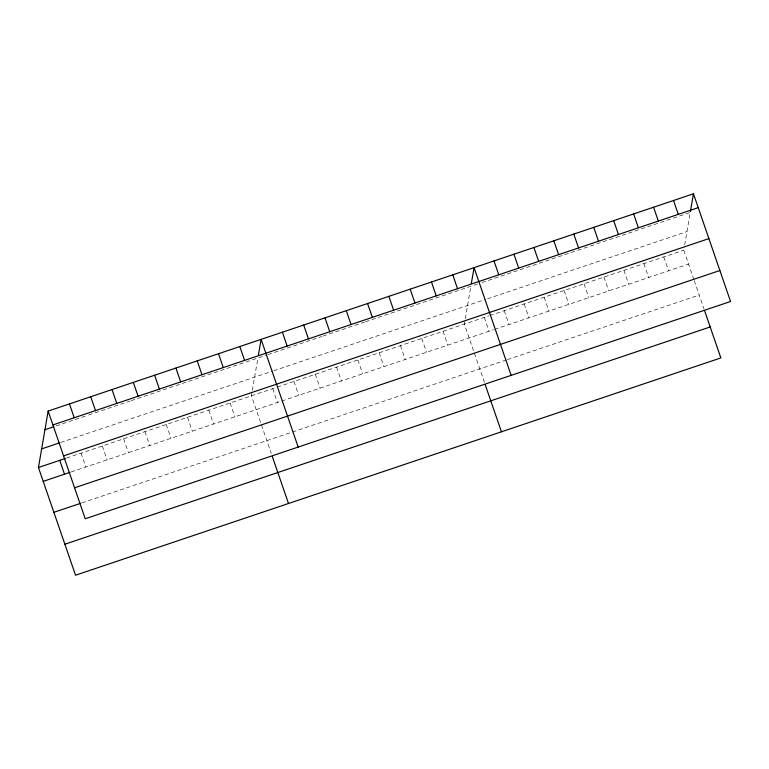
<?xml version="1.0" encoding="UTF-8"?>
<svg xmlns="http://www.w3.org/2000/svg" width="769" height="769" viewBox="0 0 769 769"><rect width="100%" height="100%" fill="white"/><g stroke="black" fill="none" stroke-linecap="round" stroke-linejoin="round"><path stroke-width="0.58" stroke-dasharray="3.85 2.88" d="M251.867 393.151L251.405 395.804L271.236 453.383M252.319 390.489L257.903 357.998M464.812 321.442L464.361 324.105L484.557 382.741M465.274 318.779L470.859 286.289M693.869 279.551L683.766 250.223L684.227 247.56M684.679 244.898L690.264 212.417L481.942 282.559M56.156 425.93L87.541 415.366M88.656 414.991L130.134 401.024M131.249 400.649L266.872 354.98M267.987 354.605L321.788 336.486M322.913 336.111L364.381 322.144M365.506 321.769L477.511 284.059M60.703 442.473L272.543 371.148M273.658 370.773L485.287 299.506M487.508 298.766L686.967 231.604M66.47 458.074L276.061 387.509M277.186 387.124L488.738 315.896M489.843 315.521L683.766 250.223M71.238 471.926L493.506 329.738M494.611 329.363L688.534 264.075M81.899 502.897L506.386 359.959M507.492 359.594L699.204 295.036M694.253 280.656L703.962 308.869M663.82 256.942L668.588 270.784M643.874 263.652L648.642 277.503M623.928 270.371L628.696 284.222M603.982 277.09L608.75 290.932M584.036 283.799L588.804 297.651M564.09 290.519L568.858 304.37M544.144 297.238L548.912 311.08M524.198 303.957L528.966 317.799M504.253 310.666L509.02 324.518M484.307 317.386L489.074 331.237M443.069 331.276L447.837 345.118M421.768 338.447L426.535 352.289M400.476 345.617L405.244 359.459M379.175 352.788L383.942 366.63M357.883 359.959L362.651 373.801M336.591 367.121L341.359 380.972M315.29 374.292L320.058 388.143M293.998 381.462L298.766 395.314M272.697 388.633L277.465 402.485M230.114 402.975L234.881 416.827M208.812 410.146L213.58 423.998M187.521 417.317L192.288 431.169M166.219 424.488L170.987 438.34M144.928 431.659L149.695 445.511M123.636 438.83L128.404 452.681M102.335 446.001L107.102 459.852M81.043 453.172L85.811 467.023"/><path stroke-width="1.15" d="M704.692 310.993L720.851 357.921L75.535 575.212L38.45 467.514L48.149 411.079L693.465 193.788L730.55 301.486L85.234 518.777L48.149 411.079M258.365 355.336L261.104 339.379L298.189 447.068M471.32 283.636L474.06 267.67L511.145 375.368M690.418 211.523L693.465 193.788M52.917 424.93L698.233 207.64M44.948 429.708L53.917 426.689M41.651 448.894L59.588 442.857M63.577 455.902L708.903 238.611M38.45 467.514L65.346 458.459M43.218 481.365L70.114 472.301M74.564 487.806L719.89 270.515M53.878 512.327L80.783 503.272M64.865 544.241L710.191 326.95M673.519 200.507L678.287 214.359M653.573 207.226L658.341 221.068M633.627 213.945L638.395 227.787M613.681 220.655L618.449 234.507M593.735 227.374L598.503 241.226M573.789 234.093L578.557 247.935M553.843 240.803L558.611 254.654M533.897 247.522L538.665 261.373M513.952 254.241L518.719 268.083M494.006 260.951L498.773 274.802M452.768 274.841L457.536 288.692M485.287 384.875L501.446 431.793M431.467 282.012L436.234 295.863M410.175 289.182L414.943 303.034M388.874 296.353L393.641 310.205M367.582 303.524L372.35 317.376M346.29 310.695L351.058 324.547M324.989 317.866L329.757 331.708M303.697 325.037L308.465 338.879M282.396 332.208L287.164 346.05M239.813 346.55L244.58 360.392M272.332 456.575L288.49 503.503M218.511 353.721L223.279 367.563M197.22 360.892L201.987 374.734M175.918 368.063L180.696 381.905M154.627 375.234L159.394 389.076M133.335 382.404L138.103 396.246M112.034 389.575L116.801 403.417M90.742 396.746L95.51 410.588M69.45 403.917L74.218 417.759M59.742 460.343L64.509 474.194"/></g></svg>
